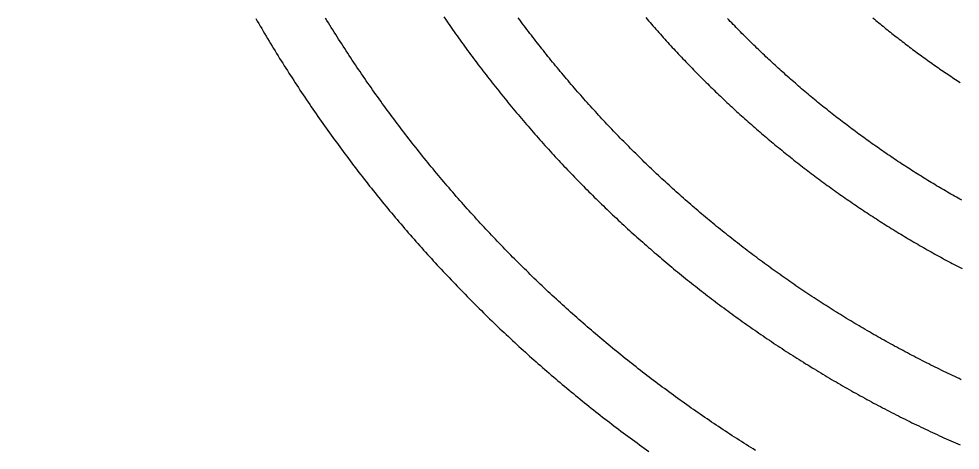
# Model space of a CAD drawing. Header units: inches. Extents: x -43479 to 56521, y -44741 to 59530.
# Drawn here: x 855 to 2734, y 36968 to 37830 of the extents above; entities that cross this region are included whole.
import ezdxf

# ---------------------------------------------------------------- set-up
doc = ezdxf.new("R2010")
doc.units = ezdxf.units.IN
doc.header["$MEASUREMENT"] = 0

# ---------------------------------------------------------------- blocks, each defined once
blk = doc.blocks.new('kanishk_spiralEditV1')
for points in [[(327.8, 2769.7), (330.7, 2774.7), (333.6, 2779.7), (336.6, 2784.7), (339.5, 2789.7), (342.4, 2794.7), (345.4, 2799.7), (348.3, 2804.7), (351.3, 2809.6), (354.3, 2814.6), (357.3, 2819.5), (360.3, 2824.5), (363.3, 2829.4), (366.3, 2834.4), (369.3, 2839.3), (372.4, 2844.2), (375.4, 2849.1), (378.5, 2854), (381.6, 2858.9), (384.7, 2863.8), (387.7, 2868.7), (390.9, 2873.6), (394, 2878.5), (397.1, 2883.4), (400.2, 2888.2), (403.4, 2893.1), (406.5, 2897.9), (409.7, 2902.8), (412.9, 2907.6), (416, 2912.4), (419.2, 2917.3), (422.4, 2922.1), (425.7, 2926.9), (428.9, 2931.7), (432.1, 2936.5), (435.4, 2941.3), (438.6, 2946), (441.9, 2950.8), (445.1, 2955.6), (448.4, 2960.3), (451.7, 2965.1), (455, 2969.8), (458.3, 2974.6), (461.7, 2979.3), (465, 2984), (468.3, 2988.8), (471.7, 2993.5), (475, 2998.2), (478.4, 3002.9), (481.8, 3007.5), (485.2, 3012.2), (488.6, 3016.9), (492, 3021.6), (495.4, 3026.2), (498.8, 3030.9), (502.3, 3035.5), (505.7, 3040.2), (509.2, 3044.8), (512.7, 3049.4), (516.1, 3054), (519.6, 3058.6), (523.1, 3063.2), (526.6, 3067.8), (530.1, 3072.4), (533.7, 3077), (537.2, 3081.6), (540.7, 3086.1), (544.3, 3090.7), (547.8, 3095.2), (551.4, 3099.8), (555, 3104.3), (558.6, 3108.8), (562.2, 3113.3), (565.8, 3117.8), (569.4, 3122.3), (573, 3126.8), (576.7, 3131.3), (580.3, 3135.8), (584, 3140.3), (587.6, 3144.7), (591.3, 3149.2), (595, 3153.6), (598.7, 3158), (602.4, 3162.5), (606.1, 3166.9), (609.8, 3171.3), (613.5, 3175.7), (617.3, 3180.1), (621, 3184.5), (624.8, 3188.9), (628.6, 3193.3), (632.3, 3197.6), (636.1, 3202), (639.9, 3206.3), (643.7, 3210.7), (647.5, 3215), (651.3, 3219.3), (655.2, 3223.6), (659, 3228), (662.8, 3232.3), (666.7, 3236.6), (670.6, 3240.8), (674.4, 3245.1), (678.3, 3249.4), (682.2, 3253.6), (686.1, 3257.9), (690, 3262.1), (693.9, 3266.4), (697.8, 3270.6), (701.8, 3274.8), (705.7, 3279), (709.7, 3283.2), (713.6, 3287.4), (717.6, 3291.6), (721.6, 3295.8), (725.5, 3299.9), (729.5, 3304.1), (733.5, 3308.2), (737.5, 3312.4), (741.6, 3316.5), (745.6, 3320.6), (749.6, 3324.8), (753.7, 3328.9), (757.7, 3333), (761.8, 3337), (765.9, 3341.1), (769.9, 3345.2), (774, 3349.3), (778.1, 3353.3), (782.2, 3357.4), (786.3, 3361.4), (790.4, 3365.4), (794.6, 3369.4), (798.7, 3373.5), (802.9, 3377.5), (807, 3381.4), (811.2, 3385.4), (815.3, 3389.4), (819.5, 3393.4), (823.7, 3397.3), (827.9, 3401.3), (832.1, 3405.2), (836.3, 3409.1), (840.5, 3413.1), (844.7, 3417), (849, 3420.9), (853.2, 3424.8), (857.5, 3428.7), (861.7, 3432.5), (866, 3436.4), (870.3, 3440.3), (874.5, 3444.1), (878.8, 3448), (883.1, 3451.8), (887.4, 3455.6), (891.7, 3459.4), (896.1, 3463.2), (900.4, 3467), (904.7, 3470.8), (909.1, 3474.6), (913.4, 3478.3), (917.8, 3482.1), (922.1, 3485.8), (926.5, 3489.6), (930.9, 3493.3), (935.3, 3497), (939.7, 3500.7), (944.1, 3504.4), (948.5, 3508.1), (952.9, 3511.8), (957.4, 3515.5), (961.8, 3519.2), (966.2, 3522.8), (970.7, 3526.5), (975.1, 3530.1), (979.6, 3533.7), (984.1, 3537.3), (988.6, 3540.9), (993, 3544.5), (997.5, 3548.1), (1002, 3551.7), (1006.6, 3555.3), (1011.1, 3558.8), (1015.6, 3562.4), (1020.1, 3565.9), (1024.7, 3569.4), (1029.2, 3573), (1033.8, 3576.5), (1038.3, 3580), (1042.9, 3583.5), (1047.5, 3587), (1052, 3590.4), (1056.6, 3593.9), (1061.2, 3597.3), (1065.8, 3600.8), (1070.4, 3604.2), (1075, 3607.6), (1079.7, 3611), (1084.3, 3614.5), (1088.9, 3617.8), (1093.6, 3621.2), (1098.2, 3624.6), (1102.9, 3628), (1107.6, 3631.3), (1112.2, 3634.7)], [(703.4, 2766.4), (706.2, 2770.6), (709.1, 2774.9), (712, 2779.1), (715, 2783.3), (717.9, 2787.5), (720.8, 2791.6), (723.7, 2795.8), (726.7, 2800), (729.7, 2804.2), (732.6, 2808.3), (735.6, 2812.5), (738.6, 2816.6), (741.6, 2820.8), (744.6, 2824.9), (747.6, 2829.1), (750.6, 2833.2), (753.6, 2837.3), (756.6, 2841.4), (759.7, 2845.5), (762.7, 2849.6), (765.8, 2853.7), (768.9, 2857.8), (771.9, 2861.9), (775, 2865.9), (778.1, 2870), (781.2, 2874.1), (784.3, 2878.1), (787.4, 2882.2), (790.6, 2886.2), (793.7, 2890.2), (796.8, 2894.2), (800, 2898.3), (803.1, 2902.3), (806.3, 2906.3), (809.5, 2910.3), (812.7, 2914.3), (815.9, 2918.3), (819.1, 2922.2), (822.3, 2926.2), (825.5, 2930.2), (828.7, 2934.1), (831.9, 2938.1), (835.2, 2942), (838.4, 2945.9), (841.7, 2949.9), (844.9, 2953.8), (848.2, 2957.7), (851.5, 2961.6), (854.8, 2965.5), (858.1, 2969.4), (861.4, 2973.3), (864.7, 2977.2), (868, 2981), (871.3, 2984.9), (874.7, 2988.8), (878, 2992.6), (881.4, 2996.5), (884.7, 3000.3), (888.1, 3004.1), (891.5, 3008), (894.9, 3011.8), (898.3, 3015.6), (901.7, 3019.4), (905.1, 3023.2), (908.5, 3027), (911.9, 3030.7), (915.3, 3034.5), (918.8, 3038.3), (922.2, 3042), (925.7, 3045.8), (929.1, 3049.5), (932.6, 3053.2), (936.1, 3057), (939.6, 3060.7), (943.1, 3064.4), (946.6, 3068.1), (950.1, 3071.8), (953.6, 3075.5), (957.1, 3079.2), (960.6, 3082.8), (964.2, 3086.5), (967.7, 3090.2), (971.3, 3093.8), (974.8, 3097.5), (978.4, 3101.1), (982, 3104.7), (985.6, 3108.3), (989.2, 3112), (992.7, 3115.6), (996.4, 3119.2), (1000, 3122.7), (1003.6, 3126.3), (1007.2, 3129.9), (1010.8, 3133.5), (1014.5, 3137), (1018.1, 3140.6), (1021.8, 3144.1), (1025.5, 3147.7), (1029.1, 3151.2), (1032.8, 3154.7), (1036.5, 3158.2), (1040.2, 3161.7), (1043.9, 3165.2), (1047.6, 3168.7), (1051.3, 3172.2), (1055, 3175.7), (1058.7, 3179.1), (1062.5, 3182.6), (1066.2, 3186), (1070, 3189.5), (1073.7, 3192.9), (1077.5, 3196.3), (1081.3, 3199.7), (1085, 3203.1), (1088.8, 3206.5), (1092.6, 3209.9), (1096.4, 3213.3), (1100.2, 3216.7), (1104, 3220.1), (1107.8, 3223.4), (1111.7, 3226.8), (1115.5, 3230.1), (1119.3, 3233.4), (1123.2, 3236.8), (1127, 3240.1), (1130.9, 3243.4), (1134.8, 3246.7), (1138.6, 3250), (1142.5, 3253.3), (1146.4, 3256.6), (1150.3, 3259.8), (1154.2, 3263.1), (1158.1, 3266.3), (1162, 3269.6), (1165.9, 3272.8), (1169.9, 3276), (1173.8, 3279.3), (1177.7, 3282.5), (1181.7, 3285.7), (1185.6, 3288.9), (1189.6, 3292.1), (1193.6, 3295.2), (1197.5, 3298.4), (1201.5, 3301.6), (1205.5, 3304.7), (1209.5, 3307.9), (1213.5, 3311), (1217.5, 3314.1), (1221.5, 3317.2), (1225.5, 3320.3), (1229.5, 3323.4), (1233.6, 3326.5), (1237.6, 3329.6), (1241.6, 3332.7), (1245.7, 3335.8), (1249.8, 3338.8), (1253.8, 3341.9), (1257.9, 3344.9), (1262, 3347.9), (1266, 3351), (1270.1, 3354), (1274.2, 3357), (1278.3, 3360), (1282.4, 3363), (1286.5, 3365.9), (1290.6, 3368.9), (1294.8, 3371.9), (1298.9, 3374.8), (1303, 3377.8), (1307.2, 3380.7), (1311.3, 3383.6), (1315.5, 3386.5), (1319.6, 3389.5), (1323.8, 3392.4), (1327.9, 3395.2), (1332.1, 3398.1), (1336.3, 3401), (1340.5, 3403.9), (1344.7, 3406.7), (1348.9, 3409.6), (1353.1, 3412.4), (1357.3, 3415.2), (1361.5, 3418), (1365.7, 3420.9), (1370, 3423.7), (1374.2, 3426.5), (1378.4, 3429.2), (1382.7, 3432), (1386.9, 3434.8), (1391.2, 3437.5), (1395.4, 3440.3), (1399.7, 3443), (1404, 3445.8), (1408.3, 3448.5), (1412.5, 3451.2), (1416.8, 3453.9), (1421.1, 3456.6), (1425.4, 3459.3), (1429.7, 3461.9), (1434, 3464.6), (1438.4, 3467.3), (1442.7, 3469.9), (1447, 3472.5), (1451.3, 3475.2), (1455.7, 3477.8), (1460, 3480.4), (1464.4, 3483), (1468.7, 3485.6), (1473.1, 3488.2), (1477.4, 3490.8), (1481.8, 3493.3), (1486.2, 3495.9), (1490.6, 3498.4), (1494.9, 3501), (1499.3, 3503.5), (1503.7, 3506), (1508.1, 3508.5), (1512.5, 3511), (1516.9, 3513.5), (1521.4, 3516), (1525.8, 3518.5), (1530.2, 3520.9), (1534.6, 3523.4), (1539.1, 3525.8), (1543.5, 3528.2), (1547.9, 3530.7), (1552.4, 3533.1), (1556.8, 3535.5), (1561.3, 3537.9), (1565.8, 3540.3), (1570.2, 3542.6), (1574.7, 3545), (1579.2, 3547.4), (1583.7, 3549.7), (1588.2, 3552.1), (1592.6, 3554.4), (1597.1, 3556.7), (1601.6, 3559), (1606.2, 3561.3), (1610.7, 3563.6), (1615.2, 3565.9), (1619.7, 3568.2), (1624.2, 3570.4), (1628.7, 3572.7), (1633.3, 3574.9), (1637.8, 3577.2), (1642.4, 3579.4), (1646.9, 3581.6), (1651.5, 3583.8), (1656, 3586), (1660.6, 3588.2), (1665.1, 3590.4), (1669.7, 3592.5), (1674.3, 3594.7), (1678.9, 3596.8), (1683.4, 3599), (1688, 3601.1), (1692.6, 3603.2), (1697.2, 3605.3), (1701.8, 3607.4), (1706.4, 3609.5), (1711, 3611.6), (1715.6, 3613.7), (1720.2, 3615.7), (1724.9, 3617.8), (1729.5, 3619.8), (1734.1, 3621.8)], [(1106.3, 2767.5), (1109.2, 2770.9), (1112.1, 2774.2), (1115, 2777.6), (1117.9, 2780.9), (1120.8, 2784.3), (1123.7, 2787.6), (1126.7, 2790.9), (1129.6, 2794.3), (1132.5, 2797.6), (1135.5, 2800.9), (1138.4, 2804.2), (1141.4, 2807.5), (1144.3, 2810.8), (1147.3, 2814.1), (1150.3, 2817.4), (1153.3, 2820.6), (1156.3, 2823.9), (1159.3, 2827.1), (1162.3, 2830.4), (1165.3, 2833.6), (1168.3, 2836.9), (1171.3, 2840.1), (1174.3, 2843.3), (1177.4, 2846.6), (1180.4, 2849.8), (1183.5, 2853), (1186.5, 2856.2), (1189.6, 2859.4), (1192.7, 2862.6), (1195.7, 2865.7), (1198.8, 2868.9), (1201.9, 2872.1), (1205, 2875.3), (1208.1, 2878.4), (1211.2, 2881.6), (1214.3, 2884.7), (1217.4, 2887.8), (1220.6, 2891), (1223.7, 2894.1), (1226.8, 2897.2), (1230, 2900.3), (1233.1, 2903.4), (1236.3, 2906.5), (1239.5, 2909.6), (1242.6, 2912.7), (1245.8, 2915.7), (1249, 2918.8), (1252.2, 2921.9), (1255.4, 2924.9), (1258.6, 2928), (1261.8, 2931), (1265, 2934), (1268.2, 2937.1), (1271.5, 2940.1), (1274.7, 2943.1), (1278, 2946.1), (1281.2, 2949.1), (1284.4, 2952.1), (1287.7, 2955.1), (1291, 2958), (1294.2, 2961), (1297.5, 2964), (1300.8, 2966.9), (1304.1, 2969.9), (1307.4, 2972.8), (1310.7, 2975.7), (1314, 2978.7), (1317.3, 2981.6), (1320.6, 2984.5), (1324, 2987.4), (1327.3, 2990.3), (1330.6, 2993.2), (1334, 2996.1), (1337.3, 2999), (1340.7, 3001.8), (1344, 3004.7), (1347.4, 3007.6), (1350.8, 3010.4), (1354.1, 3013.3), (1357.5, 3016.1), (1360.9, 3018.9), (1364.3, 3021.7), (1367.7, 3024.5), (1371.1, 3027.3), (1374.5, 3030.1), (1377.9, 3032.9), (1381.4, 3035.7), (1384.8, 3038.5), (1388.2, 3041.3), (1391.7, 3044), (1395.1, 3046.8), (1398.6, 3049.5), (1402, 3052.3), (1405.5, 3055), (1409, 3057.7), (1412.4, 3060.4), (1415.9, 3063.2), (1419.4, 3065.9), (1422.9, 3068.5), (1426.4, 3071.2), (1429.9, 3073.9), (1433.4, 3076.6), (1436.9, 3079.3), (1440.4, 3081.9), (1443.9, 3084.6), (1447.5, 3087.2), (1451, 3089.8), (1454.5, 3092.5), (1458.1, 3095.1), (1461.6, 3097.7), (1465.2, 3100.3), (1468.7, 3102.9), (1472.3, 3105.5), (1475.9, 3108.1), (1479.5, 3110.6), (1483, 3113.2), (1486.6, 3115.8), (1490.2, 3118.3), (1493.8, 3120.9), (1497.4, 3123.4), (1501, 3125.9), (1504.6, 3128.5), (1508.2, 3131), (1511.9, 3133.5), (1515.5, 3136), (1519.1, 3138.5), (1522.8, 3140.9), (1526.4, 3143.4), (1530.1, 3145.9), (1533.7, 3148.3), (1537.4, 3150.8), (1541, 3153.2), (1544.7, 3155.7), (1548.4, 3158.1), (1552, 3160.5), (1555.7, 3162.9), (1559.4, 3165.3), (1563.1, 3167.7), (1566.8, 3170.1), (1570.5, 3172.5), (1574.2, 3174.9), (1577.9, 3177.2), (1581.6, 3179.6), (1585.3, 3181.9), (1589.1, 3184.3), (1592.8, 3186.6), (1596.5, 3188.9), (1600.3, 3191.3), (1604, 3193.6), (1607.8, 3195.9), (1611.5, 3198.2), (1615.3, 3200.4), (1619, 3202.7), (1622.8, 3205), (1626.6, 3207.3), (1630.3, 3209.5), (1634.1, 3211.8), (1637.9, 3214), (1641.7, 3216.2), (1645.5, 3218.4), (1649.3, 3220.7), (1653.1, 3222.9), (1656.9, 3225.1), (1660.7, 3227.2), (1664.5, 3229.4), (1668.3, 3231.6), (1672.2, 3233.8), (1676, 3235.9), (1679.8, 3238.1), (1683.7, 3240.2), (1687.5, 3242.3), (1691.4, 3244.5), (1695.2, 3246.6), (1699.1, 3248.7), (1702.9, 3250.8), (1706.8, 3252.9), (1710.6, 3255), (1714.5, 3257), (1718.4, 3259.1), (1722.3, 3261.2), (1726.2, 3263.2), (1730, 3265.2), (1733.9, 3267.3), (1737.8, 3269.3)], [(1560, 2768.4), (1562.9, 2770.8), (1565.8, 2773.2), (1568.6, 2775.6), (1571.5, 2778), (1574.4, 2780.4), (1577.3, 2782.7), (1580.2, 2785.1), (1583.1, 2787.5), (1586, 2789.8), (1588.9, 2792.2), (1591.9, 2794.5), (1594.8, 2796.9), (1597.7, 2799.2), (1600.6, 2801.5), (1603.6, 2803.8), (1606.5, 2806.1), (1609.5, 2808.4), (1612.4, 2810.7), (1615.4, 2813), (1618.3, 2815.3), (1621.3, 2817.6), (1624.3, 2819.9), (1627.2, 2822.1), (1630.2, 2824.4), (1633.2, 2826.6), (1636.2, 2828.9), (1639.2, 2831.1), (1642.2, 2833.4), (1645.2, 2835.6), (1648.2, 2837.8), (1651.2, 2840), (1654.2, 2842.2), (1657.2, 2844.4), (1660.3, 2846.6), (1663.3, 2848.8), (1666.3, 2851), (1669.3, 2853.2), (1672.4, 2855.4), (1675.4, 2857.5), (1678.5, 2859.7), (1681.5, 2861.8), (1684.6, 2864), (1687.7, 2866.1), (1690.7, 2868.2), (1693.8, 2870.4), (1696.9, 2872.5), (1700, 2874.6), (1703, 2876.7), (1706.1, 2878.8), (1709.2, 2880.9), (1712.3, 2883), (1715.4, 2885), (1718.5, 2887.1), (1721.6, 2889.2), (1724.7, 2891.2), (1727.9, 2893.3), (1731, 2895.3), (1734.1, 2897.4)], [(1737.3, 3132.8), (1733.7, 3130.7), (1730.1, 3128.7), (1726.5, 3126.6), (1722.9, 3124.6), (1719.3, 3122.5), (1715.7, 3120.5), (1712.1, 3118.4), (1708.5, 3116.3), (1704.9, 3114.2), (1701.4, 3112.1), (1697.8, 3110), (1694.2, 3107.9), (1690.7, 3105.8), (1687.1, 3103.7), (1683.5, 3101.5), (1680, 3099.4), (1676.4, 3097.2), (1672.9, 3095.1), (1669.4, 3092.9), (1665.8, 3090.8), (1662.3, 3088.6), (1658.8, 3086.4), (1655.3, 3084.2), (1651.7, 3082), (1648.2, 3079.8), (1644.7, 3077.6), (1641.2, 3075.3), (1637.7, 3073.1), (1634.2, 3070.9), (1630.8, 3068.6), (1627.3, 3066.4), (1623.8, 3064.1), (1620.3, 3061.8), (1616.8, 3059.6), (1613.4, 3057.3), (1609.9, 3055), (1606.5, 3052.7), (1603, 3050.4), (1599.6, 3048.1), (1596.1, 3045.7), (1592.7, 3043.4), (1589.3, 3041.1), (1585.8, 3038.7), (1582.4, 3036.4), (1579, 3034), (1575.6, 3031.7), (1572.2, 3029.3), (1568.8, 3026.9), (1565.4, 3024.5), (1562, 3022.1), (1558.6, 3019.7), (1555.2, 3017.3), (1551.8, 3014.9), (1548.4, 3012.5), (1545.1, 3010.1), (1541.7, 3007.6), (1538.3, 3005.2), (1535, 3002.7), (1531.6, 3000.3), (1528.3, 2997.8), (1524.9, 2995.3), (1521.6, 2992.8), (1518.3, 2990.4), (1515, 2987.9), (1511.6, 2985.4), (1508.3, 2982.9), (1505, 2980.3), (1501.7, 2977.8), (1498.4, 2975.3), (1495.1, 2972.8), (1491.8, 2970.2), (1488.5, 2967.7), (1485.3, 2965.1), (1482, 2962.5), (1478.7, 2960), (1475.4, 2957.4), (1472.2, 2954.8), (1468.9, 2952.2), (1465.7, 2949.6), (1462.4, 2947), (1459.2, 2944.4), (1456, 2941.8), (1452.7, 2939.1), (1449.5, 2936.5), (1446.3, 2933.9), (1443.1, 2931.2), (1439.9, 2928.6), (1436.7, 2925.9), (1433.5, 2923.2), (1430.3, 2920.6), (1427.1, 2917.9), (1423.9, 2915.2), (1420.8, 2912.5), (1417.6, 2909.8), (1414.4, 2907.1), (1411.3, 2904.4), (1408.1, 2901.6), (1405, 2898.9), (1401.9, 2896.2), (1398.7, 2893.4), (1395.6, 2890.7), (1392.5, 2887.9), (1389.4, 2885.2), (1386.2, 2882.4), (1383.1, 2879.6), (1380, 2876.8), (1376.9, 2874), (1373.8, 2871.3), (1370.8, 2868.4), (1367.7, 2865.6), (1364.6, 2862.8), (1361.5, 2860), (1358.5, 2857.2), (1355.4, 2854.3), (1352.4, 2851.5), (1349.3, 2848.6), (1346.3, 2845.8), (1343.3, 2842.9), (1340.2, 2840.1), (1337.2, 2837.2), (1334.2, 2834.3), (1331.2, 2831.4), (1328.2, 2828.5), (1325.2, 2825.6), (1322.2, 2822.7), (1319.2, 2819.8), (1316.3, 2816.9), (1313.3, 2814), (1310.3, 2811), (1307.4, 2808.1), (1304.4, 2805.1), (1301.5, 2802.2), (1298.5, 2799.2), (1295.6, 2796.3), (1292.6, 2793.3), (1289.7, 2790.3), (1286.8, 2787.3), (1283.9, 2784.3), (1281, 2781.3), (1278.1, 2778.3), (1275.2, 2775.3), (1272.3, 2772.3), (1269.4, 2769.3)], [(1736.3, 3491.3), (1732, 3489.2), (1727.6, 3487.2), (1723.3, 3485.2), (1718.9, 3483.1), (1714.6, 3481), (1710.3, 3479), (1705.9, 3476.9), (1701.6, 3474.8), (1697.3, 3472.7), (1693, 3470.6), (1688.7, 3468.5), (1684.3, 3466.3), (1680, 3464.2), (1675.7, 3462.1), (1671.4, 3459.9), (1667.1, 3457.7), (1662.9, 3455.6), (1658.6, 3453.4), (1654.3, 3451.2), (1650, 3449), (1645.7, 3446.8), (1641.5, 3444.6), (1637.2, 3442.3), (1633, 3440.1), (1628.7, 3437.9), (1624.5, 3435.6), (1620.2, 3433.3), (1616, 3431.1), (1611.7, 3428.8), (1607.5, 3426.5), (1603.3, 3424.2), (1599.1, 3421.9), (1594.8, 3419.6), (1590.6, 3417.2), (1586.4, 3414.9), (1582.2, 3412.6), (1578, 3410.2), (1573.8, 3407.8), (1569.6, 3405.5), (1565.5, 3403.1), (1561.3, 3400.7), (1557.1, 3398.3), (1552.9, 3395.9), (1548.8, 3393.5), (1544.6, 3391.1), (1540.5, 3388.6), (1536.3, 3386.2), (1532.2, 3383.7), (1528, 3381.3), (1523.9, 3378.8), (1519.8, 3376.3), (1515.6, 3373.9), (1511.5, 3371.4), (1507.4, 3368.9), (1503.3, 3366.3), (1499.2, 3363.8), (1495.1, 3361.3), (1491, 3358.8), (1486.9, 3356.2), (1482.8, 3353.7), (1478.7, 3351.1), (1474.7, 3348.5), (1470.6, 3345.9), (1466.5, 3343.3), (1462.5, 3340.8), (1458.4, 3338.1), (1454.4, 3335.5), (1450.3, 3332.9), (1446.3, 3330.3), (1442.3, 3327.6), (1438.2, 3325), (1434.2, 3322.3), (1430.2, 3319.7), (1426.2, 3317), (1422.2, 3314.3), (1418.2, 3311.6), (1414.2, 3308.9), (1410.2, 3306.2), (1406.2, 3303.5), (1402.2, 3300.7), (1398.3, 3298), (1394.3, 3295.3), (1390.4, 3292.5), (1386.4, 3289.8), (1382.4, 3287), (1378.5, 3284.2), (1374.6, 3281.4), (1370.6, 3278.6), (1366.7, 3275.8), (1362.8, 3273), (1358.9, 3270.2), (1355, 3267.4), (1351.1, 3264.5), (1347.2, 3261.7), (1343.3, 3258.8), (1339.4, 3256), (1335.5, 3253.1), (1331.6, 3250.2), (1327.8, 3247.4), (1323.9, 3244.5), (1320, 3241.6), (1316.2, 3238.6), (1312.3, 3235.7), (1308.5, 3232.8), (1304.7, 3229.9), (1300.8, 3226.9), (1297, 3224), (1293.2, 3221), (1289.4, 3218), (1285.6, 3215.1), (1281.8, 3212.1), (1278, 3209.1), (1274.2, 3206.1), (1270.4, 3203.1), (1266.7, 3200.1), (1262.9, 3197.1), (1259.1, 3194), (1255.4, 3191), (1251.6, 3187.9), (1247.9, 3184.9), (1244.2, 3181.8), (1240.4, 3178.7), (1236.7, 3175.7), (1233, 3172.6), (1229.3, 3169.5), (1225.6, 3166.4), (1221.9, 3163.3), (1218.2, 3160.2), (1214.5, 3157), (1210.8, 3153.9), (1207.2, 3150.7), (1203.5, 3147.6), (1199.8, 3144.4), (1196.2, 3141.3), (1192.5, 3138.1), (1188.9, 3134.9), (1185.3, 3131.7), (1181.6, 3128.5), (1178, 3125.3), (1174.4, 3122.1), (1170.8, 3118.9), (1167.2, 3115.7), (1163.6, 3112.4), (1160, 3109.2), (1156.4, 3105.9), (1152.8, 3102.7), (1149.3, 3099.4), (1145.7, 3096.1), (1142.2, 3092.9), (1138.6, 3089.6), (1135.1, 3086.3), (1131.5, 3083), (1128, 3079.7), (1124.5, 3076.3), (1121, 3073), (1117.5, 3069.7), (1114, 3066.3), (1110.5, 3063), (1107, 3059.6), (1103.5, 3056.3), (1100, 3052.9), (1096.6, 3049.5), (1093.1, 3046.1), (1089.7, 3042.7), (1086.2, 3039.3), (1082.8, 3035.9), (1079.4, 3032.5), (1075.9, 3029.1), (1072.5, 3025.6), (1069.1, 3022.2), (1065.7, 3018.8), (1062.3, 3015.3), (1058.9, 3011.9), (1055.5, 3008.4), (1052.2, 3004.9), (1048.8, 3001.4), (1045.4, 2997.9), (1042.1, 2994.4), (1038.7, 2990.9), (1035.4, 2987.4), (1032.1, 2983.9), (1028.7, 2980.4), (1025.4, 2976.9), (1022.1, 2973.3), (1018.8, 2969.8), (1015.5, 2966.2), (1012.2, 2962.7), (1009, 2959.1), (1005.7, 2955.5), (1002.4, 2951.9), (999.2, 2948.4), (995.9, 2944.8), (992.7, 2941.2), (989.4, 2937.5), (986.2, 2933.9), (983, 2930.3), (979.8, 2926.7), (976.6, 2923), (973.4, 2919.4), (970.2, 2915.7), (967, 2912.1), (963.8, 2908.4), (960.6, 2904.8), (957.5, 2901.1), (954.3, 2897.4), (951.2, 2893.7), (948, 2890), (944.9, 2886.3), (941.8, 2882.6), (938.7, 2878.9), (935.6, 2875.1), (932.5, 2871.4), (929.4, 2867.7), (926.3, 2863.9), (923.2, 2860.2), (920.1, 2856.4), (917.1, 2852.7), (914, 2848.9), (911, 2845.1), (907.9, 2841.3), (904.9, 2837.5), (901.9, 2833.7), (898.9, 2829.9), (895.9, 2826.1), (892.9, 2822.3), (889.9, 2818.5), (886.9, 2814.6), (883.9, 2810.8), (880.9, 2807), (878, 2803.1), (875, 2799.3), (872.1, 2795.4), (869.2, 2791.5), (866.2, 2787.7), (863.3, 2783.8), (860.4, 2779.9), (857.5, 2776), (854.6, 2772.1), (851.7, 2768.2)], [(1325.5, 3632.6), (1320.8, 3629.7), (1316.1, 3626.8), (1311.5, 3623.9), (1306.9, 3620.9), (1302.2, 3618), (1297.6, 3615.1), (1293, 3612.1), (1288.3, 3609.1), (1283.7, 3606.2), (1279.1, 3603.2), (1274.5, 3600.2), (1269.9, 3597.2), (1265.3, 3594.2), (1260.7, 3591.2), (1256.2, 3588.1), (1251.6, 3585.1), (1247, 3582), (1242.5, 3579), (1237.9, 3575.9), (1233.4, 3572.8), (1228.8, 3569.7), (1224.3, 3566.6), (1219.8, 3563.5), (1215.2, 3560.4), (1210.7, 3557.3), (1206.2, 3554.2), (1201.7, 3551), (1197.2, 3547.9), (1192.7, 3544.7), (1188.3, 3541.5), (1183.8, 3538.3), (1179.3, 3535.1), (1174.8, 3531.9), (1170.4, 3528.7), (1165.9, 3525.5), (1161.5, 3522.3), (1157.1, 3519), (1152.6, 3515.8), (1148.2, 3512.5), (1143.8, 3509.2), (1139.4, 3506), (1135, 3502.7), (1130.6, 3499.4), (1126.2, 3496.1), (1121.8, 3492.8), (1117.4, 3489.4), (1113.1, 3486.1), (1108.7, 3482.7), (1104.3, 3479.4), (1100, 3476), (1095.6, 3472.7), (1091.3, 3469.3), (1087, 3465.9), (1082.7, 3462.5), (1078.3, 3459.1), (1074, 3455.7), (1069.7, 3452.2), (1065.4, 3448.8), (1061.1, 3445.4), (1056.9, 3441.9), (1052.6, 3438.4), (1048.3, 3435), (1044.1, 3431.5), (1039.8, 3428), (1035.6, 3424.5), (1031.3, 3421), (1027.1, 3417.5), (1022.9, 3413.9), (1018.7, 3410.4), (1014.5, 3406.9), (1010.3, 3403.3), (1006.1, 3399.7), (1001.9, 3396.2), (997.7, 3392.6), (993.5, 3389), (989.4, 3385.4), (985.2, 3381.8), (981.1, 3378.2), (976.9, 3374.6), (972.8, 3370.9), (968.7, 3367.3), (964.5, 3363.6), (960.4, 3360), (956.3, 3356.3), (952.2, 3352.6), (948.1, 3348.9), (944.1, 3345.2), (940, 3341.5), (935.9, 3337.8), (931.9, 3334.1), (927.8, 3330.4), (923.8, 3326.6), (919.7, 3322.9), (915.7, 3319.1), (911.7, 3315.4), (907.7, 3311.6), (903.7, 3307.8), (899.7, 3304), (895.7, 3300.2), (891.7, 3296.4), (887.7, 3292.6), (883.7, 3288.8), (879.8, 3284.9), (875.8, 3281.1), (871.9, 3277.3), (868, 3273.4), (864, 3269.5), (860.1, 3265.7), (856.2, 3261.8), (852.3, 3257.9), (848.4, 3254), (844.5, 3250.1), (840.6, 3246.2), (836.8, 3242.2), (832.9, 3238.3), (829, 3234.4), (825.2, 3230.4), (821.4, 3226.5), (817.5, 3222.5), (813.7, 3218.5), (809.9, 3214.5), (806.1, 3210.5), (802.3, 3206.6), (798.5, 3202.5), (794.7, 3198.5), (790.9, 3194.5), (787.2, 3190.5), (783.4, 3186.4), (779.7, 3182.4), (775.9, 3178.3), (772.2, 3174.3), (768.5, 3170.2), (764.8, 3166.1), (761.1, 3162), (757.4, 3157.9), (753.7, 3153.8), (750, 3149.7), (746.3, 3145.6), (742.7, 3141.5), (739, 3137.4), (735.4, 3133.2), (731.7, 3129.1), (728.1, 3124.9), (724.5, 3120.7), (720.9, 3116.6), (717.2, 3112.4), (713.7, 3108.2), (710.1, 3104), (706.5, 3099.8), (702.9, 3095.6), (699.4, 3091.4), (695.8, 3087.2), (692.3, 3082.9), (688.7, 3078.7), (685.2, 3074.4), (681.7, 3070.2), (678.2, 3065.9), (674.7, 3061.6), (671.2, 3057.4), (667.7, 3053.1), (664.2, 3048.8), (660.8, 3044.5), (657.3, 3040.2), (653.9, 3035.9), (650.4, 3031.5), (647, 3027.2), (643.6, 3022.9), (640.2, 3018.5), (636.8, 3014.2), (633.4, 3009.8), (630, 3005.4), (626.6, 3001.1), (623.3, 2996.7), (619.9, 2992.3), (616.6, 2987.9), (613.2, 2983.5), (609.9, 2979.1), (606.6, 2974.7), (603.3, 2970.2), (599.9, 2965.8), (596.7, 2961.4), (593.4, 2956.9), (590.1, 2952.5), (586.8, 2948), (583.6, 2943.5), (580.3, 2939.1), (577.1, 2934.6), (573.9, 2930.1), (570.6, 2925.6), (567.4, 2921.1), (564.2, 2916.6), (561, 2912.1), (557.9, 2907.5), (554.7, 2903), (551.5, 2898.5), (548.4, 2893.9), (545.2, 2889.4), (542.1, 2884.8), (539, 2880.3), (535.9, 2875.7), (532.7, 2871.1), (529.7, 2866.5), (526.6, 2861.9), (523.5, 2857.4), (520.4, 2852.7), (517.4, 2848.1), (514.3, 2843.5), (511.3, 2838.9), (508.2, 2834.3), (505.2, 2829.6), (502.2, 2825), (499.2, 2820.3), (496.2, 2815.7), (493.2, 2811), (490.3, 2806.4), (487.3, 2801.7), (484.3, 2797), (481.4, 2792.3), (478.5, 2787.6), (475.5, 2782.9), (472.6, 2778.2), (469.7, 2773.5), (466.8, 2768.8)]]:
    blk.add_lwpolyline(points)

msp = doc.modelspace()

# ---------------------------------------------------------------- linework, layer by layer
msp.add_circle((6520.5, 9529.6), 50000)

# ---------------------------------------------------------------- block references
at = {"xscale": -1, "rotation": 180}
msp.add_blockref('kanishk_spiralEditV1', (1000, 40600), dxfattribs=at)

doc.saveas('drawing.dxf')
